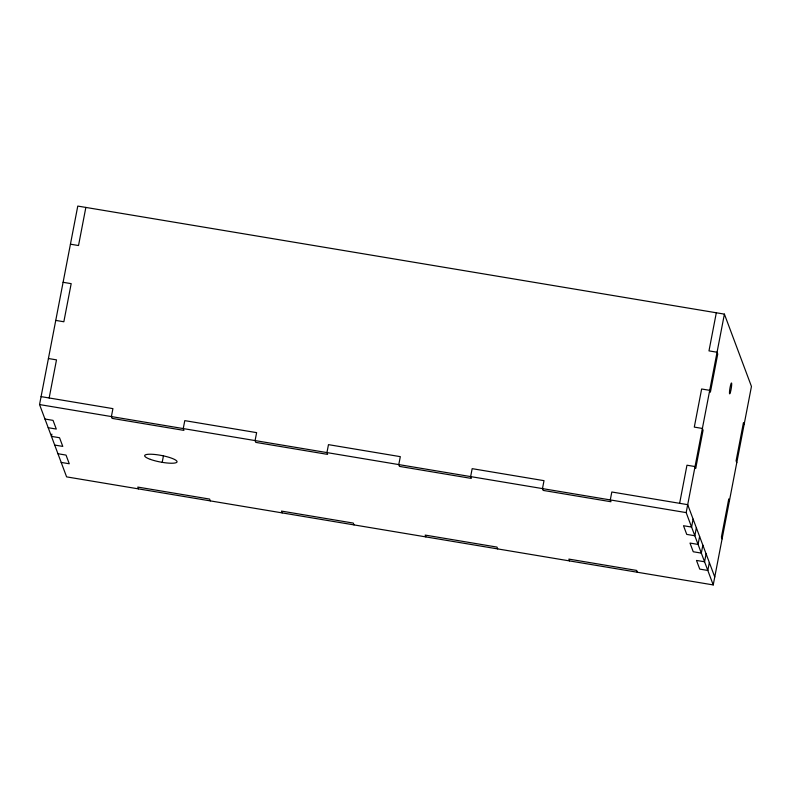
<?xml version="1.0" encoding="UTF-8"?>
<svg xmlns="http://www.w3.org/2000/svg" width="791" height="791" viewBox="0 0 791 791"><rect width="100%" height="100%" fill="white"/><g stroke="black" fill="none" stroke-linecap="round" stroke-linejoin="round"><path stroke-width="1.19" d="M39.55 404.567L77.775 206.075L724.398 314.126L751.45 386.433L713.225 584.925L66.602 476.874L39.55 404.567L686.173 512.608L713.225 584.925M49.161 397.982L56.497 359.865L48.419 358.521M85.853 207.43L78.517 245.536L70.439 244.192M51.89 434.111L51.455 436.385L59.533 437.73L62.786 446.411L54.698 445.056M162.195 462.349L163.51 455.537M679.627 503.323L686.964 465.207L695.042 466.561L695.724 468.371L703.061 430.255L702.388 428.455L694.3 427.1L701.637 388.994L709.725 390.339L710.397 392.148L717.734 354.042L717.061 352.232L708.983 350.878L716.32 312.771M686.173 512.608L724.398 314.126M693.114 519.133L691.591 527.073L683.503 525.718L686.746 534.4L694.834 535.744L696.367 527.805M699.61 536.486L698.077 544.426L689.999 543.071L693.242 551.752L701.33 553.107L702.853 545.167M706.096 553.838L704.573 561.778L696.485 560.433L699.738 569.105L707.816 570.459L709.349 562.52M63.092 282.298L71.18 283.653L63.844 321.759L55.756 320.404M41.083 396.627L112.925 408.631L111.393 416.57L112.075 418.38L183.917 430.383L183.245 428.574L184.778 420.634L256.62 432.637L255.088 440.577L255.77 442.387L327.612 454.39L326.94 452.581L328.473 444.641L400.315 456.654L398.783 464.594L399.465 466.393L471.307 478.407L470.635 476.597L472.168 468.658L544.01 480.661L542.478 488.601L543.16 490.41L610.968 501.741L610.286 499.932L611.819 491.992L687.705 504.668L714.757 576.985M44.958 419.032L53.046 420.377L56.29 429.058L48.202 427.704M57.941 453.737L66.029 455.092L69.272 463.763L61.194 462.419M744.113 424.54L743.431 422.74L736.095 460.846L736.777 462.656M729.431 500.762L728.758 498.953L721.422 537.059L722.094 538.869M637.338 572.239L636.666 570.43L568.858 559.099L569.53 560.908M497.687 548.905L497.005 547.095L425.163 535.092L425.835 536.901M353.992 524.898L353.31 523.088L281.467 511.085L282.14 512.894M210.297 500.891L209.615 499.081L137.772 487.078L138.445 488.887M150.369 459.373A16.512 3.322 10.9 0 0 176.808 462.27A16.512 3.322 10.9 0 0 155.352 454.538A16.512 3.322 10.9 0 0 150.369 459.373M730.469 392.079A5.507 0.653 -80.5 0 0 731.606 383.091A5.507 0.653 -80.5 0 0 729.688 389.993A5.507 0.653 -80.5 0 0 730.469 392.079"/></g></svg>
